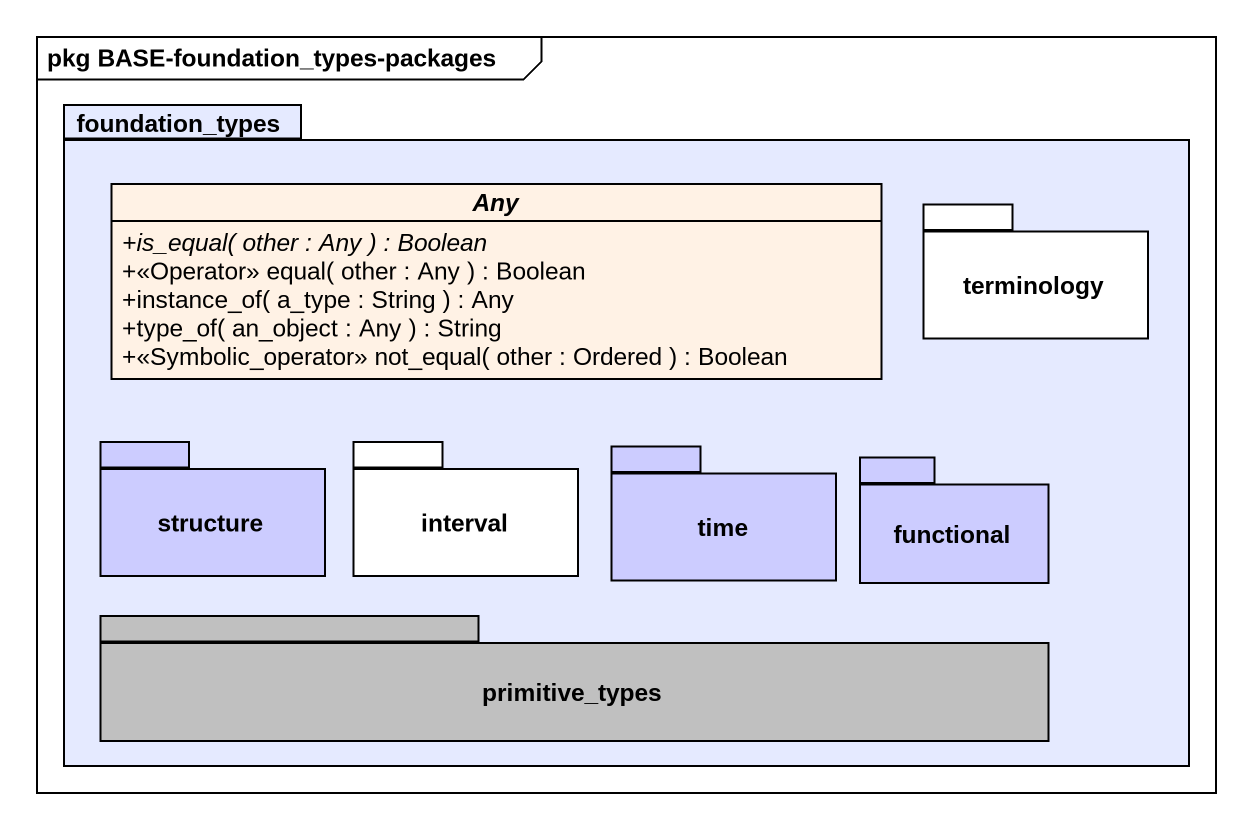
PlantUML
@startuml
mainframe pkg BASE-foundation_types-packages
hide circle
hide empty members
skinparam classAttributeIconSize 0
package foundation_types #E5EAFF {
  abstract class Any #FFF2E5 {
    {abstract} +is_equal( other : Any ) : Boolean
    +<<Operator>> equal( other : Any ) : Boolean
    +instance_of( a_type : String ) : Any
    +type_of( an_object : Any ) : String
    +<<Symbolic_operator>> not_equal( other : Ordered ) : Boolean
  }
  package terminology {
  }
  package structure #CCCCFF {
  }
  package interval {
  }
  package time #CCCCFF {
  }
  package functional #CCCCFF {
  }
  package primitive_types #C0C0C0 {
  }
}
@enduml
